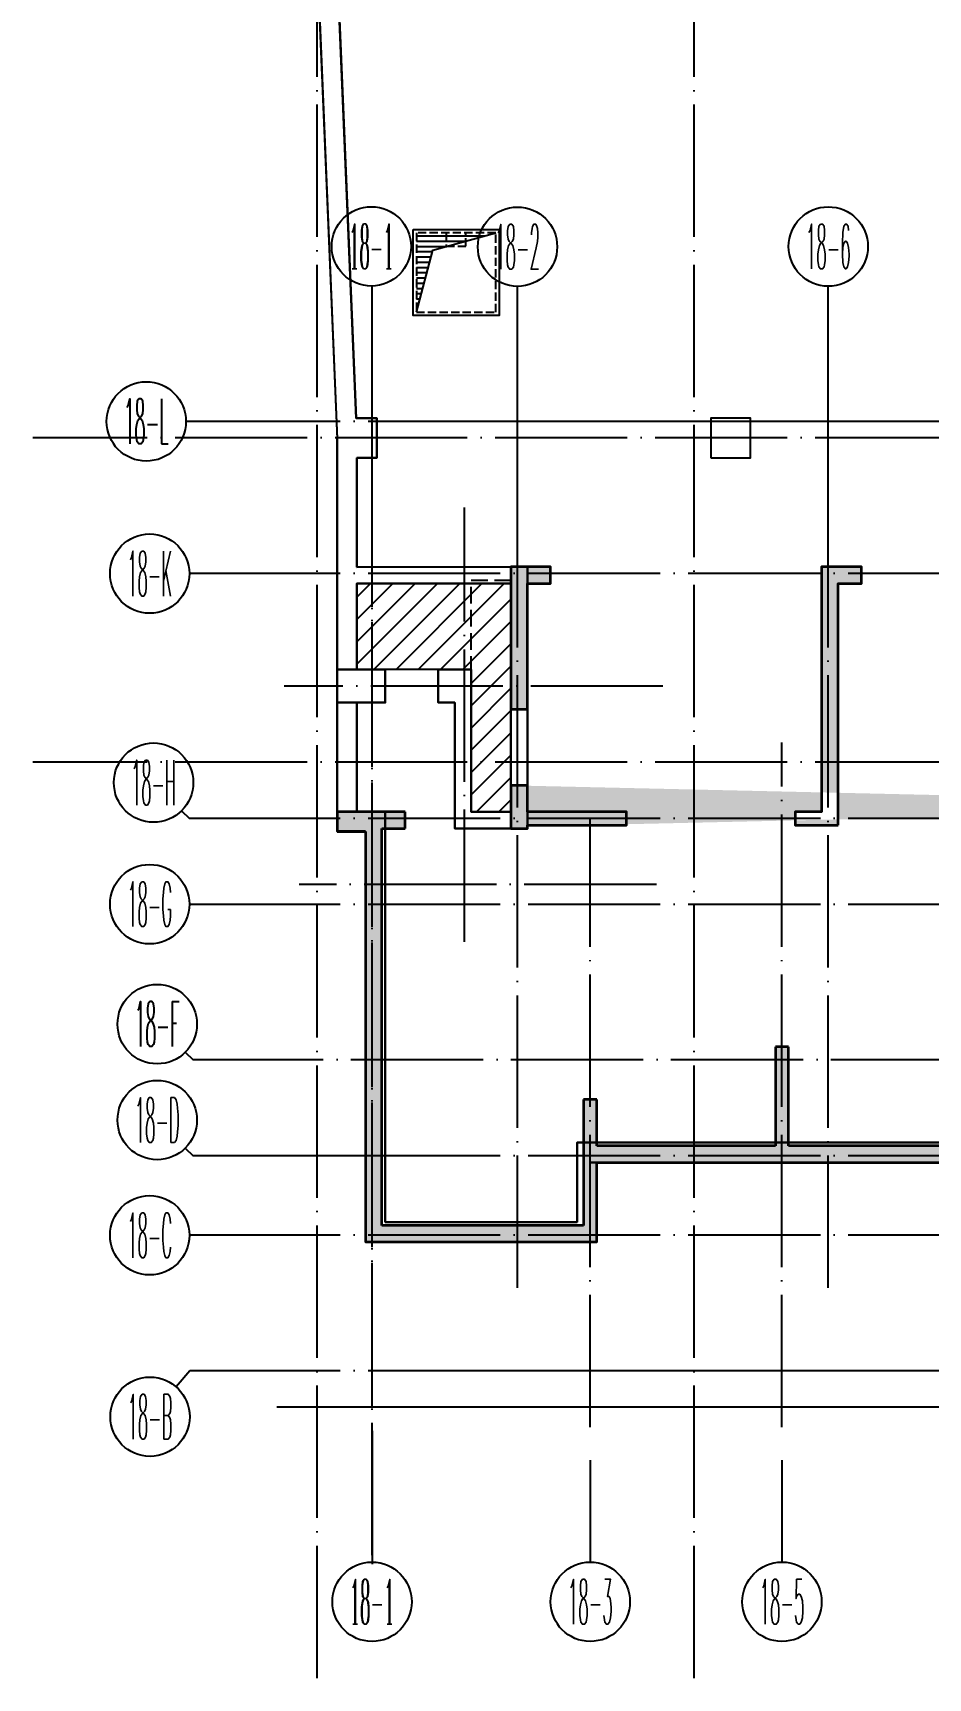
# Model space of a CAD drawing. Extents: x 115549 to 768939, y -502199 to 402497.
# Drawn here: x 225783 to 239323, y -472963 to -448100 of the extents above; entities that cross this region are included whole.
import ezdxf
from ezdxf.enums import TextEntityAlignment as Align

# ---------------------------------------------------------------- set-up
doc = ezdxf.new("R2010")
doc.units = 0
doc.header["$LTSCALE"] = 1000
doc.header["$MEASUREMENT"] = 0
doc.linetypes.add('__DASH', pattern=[0.35, 0.25, -0.1])
doc.linetypes.add('DOTE', pattern=[2.4200000000000004, 2, -0.2, 0.02, -0.2])
for name, color, linetype in [('AXIS', 3, 'Continuous'), ('AXIS_TEXT', 7, 'Continuous'), ('COLUMN', 9, 'Continuous'), ('DOTE', 16, 'DOTE'), ('nuan', 6, 'Continuous'), ('给水', 32, 'Continuous')]:
    doc.layers.add(name, color=color, linetype=linetype)
for name, color, linetype, lineweight in [('renWALL', 8, 'Continuous', 9), ('WALL', 150, 'Continuous', 30), ('主楼剪力墙', 212, 'Continuous', 5), ('砼墙', 3, 'Continuous', 35)]:
    doc.layers.add(name, color=color, linetype=linetype, lineweight=lineweight)
doc.styles.add('_TCH_AXIS', font='COMPLEX', dxfattribs={"bigfont": 'GBCBIG'})
doc.styles.add('COMPLEX', font='COMPLEX')

# ---------------------------------------------------------------- blocks, each defined once
blk = doc.blocks.new('qiangzh3333')
at = {"layer": 'COLUMN', "color": 8}
blk.add_lwpolyline([(503034701.0359173, 3697057796.180921), (503034701.0359173, 3697057196.180921), (503034713.3482953, 3697057196.180921), (503035001.0359173, 3697050284.038532)], dxfattribs=at)
blk.add_lwpolyline([(503040656.0349408, 3697049996.180921), (503041256.0349408, 3697049996.180921), (503041256.0349408, 3697050596.180921), (503040656.0349408, 3697050596.180921)], close=True, dxfattribs=at)
at = {"layer": 'WALL', "color": 8}
for points in [[(503035302.2634876, 3697046796.289906), (503035301.7646936, 3697048095.905596), (503037630.8218277, 3697048096.516779), (503037630.8204012, 3697044646.544473), (503037030.9418793, 3697044646.543233), (503037030.9418793, 3697046796.289904), (503036530.9418797, 3697046796.289905), (503036530.9418793, 3697046296.289905), (503036780.9418793, 3697046296.289904), (503036780.9418793, 3697044396.542717), (503037880.8202978, 3697044396.54499), (503037880.8219311, 3697048346.582392), (503035301.6687433, 3697048345.905579), (503035301.0353658, 3697049996.180921), (503035601.0359173, 3697049996.180921), (503035601.0359173, 3697050596.180921), (503035288.3040879, 3697050596.180921), (503035013.6080241, 3697057196.180921)], [(503035001.0359173, 3697050296.102252), (503035000.9202335, 3697050296.102207), (503035001.0353437, 3697049996.180921), (503035001.7071409, 3697048245.802584), (503035002.3594452, 3697046546.21324), (503035003.203681, 3697044346.543624), (503035430.8201907, 3697044346.54394), (503035430.8201894, 3697043546.543026), (503035430.8201807, 3697038146.543789), (503038930.8201925, 3697038146.543789), (503038930.8201925, 3697039346.543789), (503038830.8922512, 3697039346.543789), (503046430.8261003, 3697039346.543789), (503046430.8179238, 3697035546.543789), (503049630.82837, 3697035546.543789), (503049630.82837, 3697036096.543789), (503053130.8232442, 3697036096.543789), (503053130.8232442, 3697036896.543789), (503056130.8232442, 3697036896.543789), (503056130.8232442, 3697039346.543603), (503064030.8171407, 3697039346.544366)], [(503035002.4553661, 3697046296.289906), (503035730.9418793, 3697046296.289905), (503035730.9418797, 3697046796.289905), (503035002.2634655, 3697046796.289907)], [(503035302.4553882, 3697046296.289906), (503035303.0885626, 3697044646.543845), (503035730.8201912, 3697044646.544161), (503035730.8201894, 3697043546.543025), (503035730.8201811, 3697038446.543789), (503038630.8201925, 3697038446.543789), (503038630.8201925, 3697039646.543789), (503038830.8922512, 3697039646.543789), (503046730.8267459, 3697039646.543789), (503046730.8185693, 3697035846.543789), (503049330.82837, 3697035846.543789), (503049330.82837, 3697036396.543789), (503052830.8232442, 3697036396.543789), (503052830.8232442, 3697037196.543789), (503055830.8232442, 3697037196.543789), (503055830.8232442, 3697039646.543574), (503064330.8171407, 3697039646.544394)]]:
    blk.add_lwpolyline(points, dxfattribs=at)
blk = doc.blocks.new('zhuloujlqtiangchong')
at = {"layer": '主楼剪力墙'}
h = blk.add_hatch(color=253, dxfattribs=at)
h.dxf.hatch_style = 1
h.paths.add_polyline_path([(658952.0645515919, 523701.3486251831), (659302.0645515919, 523701.3486251831), (659302.0645515919, 523951.3486251831), (658702.0645515919, 523951.3486251831), (658702.0645515919, 521801.3486251831), (658952.0645515919, 521801.3486251831)], flags=17)
h.paths.add_polyline_path([(663652.0645515919, 520051.3486251831), (663652.0645515919, 523701.3486251831), (664002.0645515919, 523701.3486251831), (664002.0645515919, 523951.3486251831), (663402.0645515919, 523951.3486251831), (663402.0645515919, 520251.3486251831), (663002.0645515919, 520251.3486251831), (663002.0645515919, 520051.3486251831)], flags=16)
h.paths.add_polyline_path([(668502.0057368279, 526301.3486251831), (668502.0057368279, 524631.3486251831), (668502.0057368279, 523951.3486251831), (667752.0645515919, 523951.3486251831), (667752.0645515919, 523701.3486251831), (668752.0057368279, 523701.3486251831), (668752.0057368279, 524631.3486251831), (668752.0057368279, 526051.3486251831), (669252.0057368279, 526051.3486251831), (671452.0057368279, 526051.3513560295), (671452.0057368279, 526301.3513560295), (669252.0057368279, 526301.3486251831)])
h.paths.add_polyline_path([(676602.0057368279, 526301.3486251831), (673952.0057368279, 526301.3486251831), (673952.0057368279, 525651.3486251831), (674152.0057368279, 525651.3486251831), (674152.0057368279, 526051.3486251831), (676352.0057368279, 526051.3486251831), (676352.0057368279, 523851.3486251831), (676352.0057368279, 521451.3486251831), (674152.0057368279, 521451.3486251831), (674152.0057368279, 522051.3486251831), (673952.0057368279, 522051.3486251831), (673952.0057368279, 521251.3486251831), (676352.0057368279, 521251.3486251831), (676352.0057368279, 520751.3486251831), (678502.0645515919, 520751.3486251831), (678502.0645515919, 520951.3486251831), (676552.0057368279, 520951.3486251831), (676552.0057368279, 521351.3486251831), (676552.0057368279, 523701.3486251831), (676952.0057368279, 523701.3486251831), (676952.0057368279, 523951.3486251831), (676602.0057368279, 523951.3486251831)])
h.paths.add_polyline_path([(668752.0057368279, 521051.3486251831), (671452.0057368279, 521051.3486251831), (671452.0057368279, 522551.3486251831), (671252.0057368279, 522551.3486251831), (671252.0057368279, 521251.3486251831), (668552.0057368279, 521251.3486251831), (668552.0057368279, 520951.3486251831), (666602.0645515919, 520951.3486251831), (666602.0645515919, 520751.3486251831), (668752.0057368279, 520751.3486251831)], flags=17)
h.paths.add_polyline_path([(681452.0645515919, 523701.3486251831), (681452.0645515919, 520051.3486251831), (682102.0645515919, 520051.3486251831), (682102.0645515919, 520251.3486251831), (681702.0645515919, 520251.3486251831), (681702.0645515919, 523951.3486251831), (681102.0645515919, 523951.3486251831), (681102.0645515919, 523701.3486251831)], flags=17)
h.paths.add_polyline_path([(656502.0645515919, 519951.3486251831), (656072.0309259892, 519951.3486251831)], flags=17)
h.paths.add_polyline_path([(688302.0606453419, 521000.9872970581), (688302.0640918016, 520251.3486251831)], flags=17)
h.paths.add_polyline_path([(656602.0645515919, 520251.3486251831), (656072.0403485298, 520251.3486251831), (656072.0309259892, 519951.3486251831), (656502.0645515919, 519951.3486251831), (656502.0645515919, 518101.3486251831), (656502.0645515919, 517751.3486251831), (656502.0645515919, 515901.3486251831), (656502.0645515919, 513751.3486251831), (657102.0645515919, 513751.3486251831), (659402.0645515919, 513751.3486251831), (660002.0645515919, 513751.3486251831), (660002.0645515919, 514951.3486251831), (660402.0645515919, 514951.3486251831), (662802.0645515919, 514951.3486251831), (663302.0645515919, 514951.3486251831), (665702.0645515919, 514951.3486251831), (666602.0645515919, 514951.3486251831), (667502.0645515919, 514951.3486251831), (667502.0645515919, 514701.3486251831), (667502.0645515919, 512901.3486251831), (667502.0645515919, 511151.3486251831), (668102.0645515919, 511151.3486251831), (670102.0645515919, 511151.3486251831), (670702.0645515919, 511151.3486251831), (670702.0645515919, 511701.3486251831), (671102.0645515919, 511701.3486251831), (672552.0645515919, 511701.3486251831), (673602.0645515919, 511701.3486251831), (674202.0645515919, 511701.3486251831), (674202.0645515919, 512501.3486251831), (674602.0645515919, 512501.3486251831), (676602.0645515919, 512501.3486251831), (677202.0645515919, 512501.3486251831), (677202.0645515919, 514251.3486251831), (677202.0645515919, 514951.3486251831), (678502.0645515919, 514951.3486251831), (679402.0645515919, 514951.3486251831), (681802.0645515919, 514951.3486251831), (682302.0645515919, 514951.3486251831), (684702.0645515919, 514951.3486251831), (685102.0645515919, 514951.3486251831), (685102.0645515919, 513751.3486251831), (685702.0645515919, 513751.3486251831), (688002.0645515919, 513751.3486251831), (688602.0645515919, 513751.3486251831), (688602.0645515919, 515901.3486251831), (688602.0645515919, 521000.9872970581), (688302.0606453419, 521000.9872970581), (688302.0640918016, 520251.3486251831), (688002.0645515919, 520251.3486251831), (688002.0645515919, 520001.3486251831), (688352.0645515919, 520001.3486251831), (688352.0645515919, 515901.3486251831), (688352.0645515919, 514001.3486251831), (688002.0645515919, 514001.3486251831), (685702.0645515919, 514001.3486251831), (685302.0645515919, 514001.3486251831), (685302.0645515919, 515051.3486251831), (685302.0645515919, 515901.3486251831), (685102.0645515919, 515901.3486251831), (685102.0645515919, 515201.3486251831), (684702.0645515919, 515201.3486251831), (682402.0645515919, 515201.3486251831), (682402.0645515919, 516701.3486251831), (682202.0645515919, 516701.3486251831), (682202.0645515919, 515201.3486251831), (681802.0645515919, 515201.3486251831), (679402.0645515919, 515201.3486251831), (678602.0645515919, 515201.3486251831), (678602.0645515919, 516051.3486251831), (678602.0645515919, 516701.3486251831), (678602.0645515919, 518351.3486251831), (678602.0645515919, 518951.3486251831), (676402.0645515919, 518951.3486251831), (676402.0645515919, 518751.3486251831), (678402.0645515919, 518751.3486251831), (678402.0645515919, 518351.3486251831), (678402.0645515919, 516701.3486251831), (678402.0645515919, 516051.3486251831), (678402.0645515919, 515201.3486251831), (677202.0645515919, 515201.3486251831), (677202.0645515919, 515551.3486251831), (677202.0645515919, 516151.3486251831), (674102.0645515919, 516151.3486251831), (674102.0645515919, 515951.3486251831), (677002.0645515919, 515951.3486251831), (677002.0645515919, 515551.3486251831), (677002.0645515919, 515201.3486251831), (676952.0645515919, 515201.3486251831), (676952.0645515919, 514251.3486251831), (676952.0645515919, 512751.3486251831), (676602.0645515919, 512751.3486251831), (674602.0645515919, 512751.3486251831), (674202.0645515919, 512751.3486251831), (674202.0645515919, 513451.3486251831), (673952.0645515919, 513451.3486251831), (673952.0645515919, 512601.3486251831), (673952.0645515919, 511951.3486251831), (673602.0645515919, 511951.3486251831), (672552.0645515919, 511951.3486251831), (671102.0645515919, 511951.3486251831), (670702.0645515919, 511951.3486251831), (670702.0645515919, 512901.3486251831), (670452.0645515919, 512901.3486251831), (670452.0645515919, 511801.3486251831), (670452.0645515919, 511401.3486251831), (670102.0645515919, 511401.3486251831), (668102.0645515919, 511401.3486251831), (667752.0645515919, 511401.3486251831), (667752.0645515919, 512901.3486251831), (667752.0645515919, 514701.3486251831), (667752.0645515919, 515201.3486251831), (667702.0645515919, 515201.3486251831), (667702.0645515919, 516001.3486251831), (667702.0645515919, 516401.3486251831), (669502.0645515919, 516401.3486251831), (670602.0645515919, 516401.3486251831), (670602.0645515919, 516601.3486251831), (669502.0645515919, 516601.3486251831), (667502.0645515919, 516601.3486251831), (667502.0645515919, 516001.3486251831), (667502.0645515919, 515201.3486251831), (666702.0645515919, 515201.3486251831), (666702.0645515919, 516501.3486251831), (666702.0645515919, 516701.3486251831), (666702.0645515919, 518351.3486251831), (666702.0645515919, 518751.3486251831), (668702.0645515919, 518751.3486251831), (669502.0645515919, 518751.3486251831), (669502.0645515919, 518951.3486251831), (668702.0645515919, 518951.3486251831), (666502.0645515919, 518951.3486251831), (666502.0645515919, 518351.3486251831), (666502.0645515919, 516701.3486251831), (666502.0645515919, 516501.3486251831), (666502.0645515919, 515201.3486251831), (665702.0645515919, 515201.3486251831), (663302.0645515919, 515201.3486251831), (662902.0645515919, 515201.3486251831), (662902.0645515919, 516701.3486251831), (662702.0645515919, 516701.3486251831), (662702.0645515919, 515201.3486251831), (660402.0645515919, 515201.3486251831), (660002.0645515919, 515201.3486251831), (660002.0645515919, 515901.3486251831), (659802.0645515919, 515901.3486251831), (659802.0645515919, 515051.3486251831), (659802.0645515919, 514001.3486251831), (659402.0645515919, 514001.3486251831), (657102.0645515919, 514001.3486251831), (656752.0645515919, 514001.3486251831), (656752.0645515919, 515901.3486251831), (656752.0645515919, 517751.3486251831), (656752.0645515919, 518101.3486251831), (656752.0645515919, 520001.3486251831), (657102.0645515919, 520001.3486251831), (657102.0645515919, 520251.3486251831)])
edge = h.paths.add_edge_path()
edge.add_line((686152.0057368279, 520051.3513560295), (686152.0057368279, 520001.3513560295))
edge.add_line((686152.0057368279, 520001.3513560295), (686402.0057368279, 520001.3513560295))
edge.add_line((686151.9771918654, 520651.0045185089), (686151.9771918654, 520251.0045185089))
edge.add_line((686151.9771918654, 520251.0045185089), (685201.9771918654, 520251.0045185089))
edge.add_line((685201.9771918654, 520251.0045185089), (684651.9771918654, 520251.0045185089))
edge.add_line((684651.9771918654, 520251.0045185089), (684651.9771918654, 520051.0045185089))
edge.add_line((684651.9771918654, 520051.0045185089), (685201.9771918654, 520051.0045185089))
edge.add_line((685201.9771918654, 520051.0045185089), (686152.0057368143, 520051.0045185089))
edge.add_line((686401.9771918654, 520001.3513560295), (686401.9771918654, 520651.004518537))
edge.add_line((659902.0645515919, 520051.3486251831), (660452.0645515919, 520051.3486251831))
edge.add_line((660452.0645515919, 520051.3486251831), (660452.0645515919, 520251.3486251831))
edge.add_line((660452.0645515919, 520251.3486251831), (659902.0645515919, 520251.3486251831))
edge.add_line((659902.0645515919, 520251.3486251831), (658952.0645515919, 520251.3486251831))
edge.add_line((658952.0645515919, 520251.3486251831), (658952.0645515919, 520651.3486251831))
edge.add_line((658952.0645515919, 520651.3486251831), (658702.0645515919, 520651.3486251831))
edge.add_line((658702.0645515919, 520651.3486251831), (658702.0645515919, 520051.3486251831))
edge.add_line((686402.0645515919, 520051.3486251831), (686402.0645515919, 520651.3486251831))
edge.add_line((686402.0645515919, 520651.3486251831), (686402.0645515919, 521000.9872970581))
edge.add_line((686402.0645515919, 521000.9872970581), (686402.0645515919, 521801.3486251831))
edge.add_line((686402.0645515919, 521801.3486251831), (686402.0645515919, 523951.3486251831))
edge.add_line((686402.0645515919, 523951.3486251831), (685802.0645515919, 523951.3486251831))
edge.add_line((685802.0645515919, 523951.3486251831), (685802.0645515919, 523701.3486251831))
edge.add_line((685802.0645515919, 523701.3486251831), (686152.0645515919, 523701.3486251831))
edge.add_line((686152.0645515919, 523701.3486251831), (686152.0645515919, 521801.3486251831))
edge.add_line((686152.0645515919, 521801.3486251831), (686152.0645515919, 521000.9872970581))
edge.add_line((686152.0645515919, 521000.9872970581), (686152.0645515919, 520651.3486251831))
edge.add_line((686152.0645515919, 520651.3486251831), (686152.0645515919, 520251.3486251831))
edge.add_line((686152.0645515919, 520251.3486251831), (685202.0645515919, 520251.3486251831))
edge.add_line((685202.0645515919, 520251.3486251831), (684652.0645515919, 520251.3486251831))
edge.add_line((684652.0645515919, 520251.3486251831), (684652.0645515919, 520051.3486251831))
edge.add_line((684652.0645515919, 520051.3486251831), (685202.0645515919, 520051.3486251831))
edge.add_line((658702.0396082997, 520651.0010247231), (658702.0396082997, 520001.0232641372))
edge.add_line((658702.0396082997, 520001.0232644081), (658952.0421974654, 520001.0232644081))
edge.add_line((658952.0421974659, 520001.0232644081), (658952.0421974659, 520051.0145192653))
edge.add_line((658952.0421974659, 520051.0145192146), (659902.0381878456, 520051.0010249534))
h = blk.add_hatch(color=253, dxfattribs=at)
h.dxf.hatch_style = 1
h.paths.add_polyline_path([(660452.0645515919, 520251.3486251831), (659902.0645515919, 520251.3486251831), (658952.0645515919, 520251.3486251831), (658952.0645515919, 520651.3486251831), (658702.0645515919, 520651.3486251831), (658702.0645515919, 520051.3486251831), (658702.0396082997, 520001.0232644081), (658952.0421974659, 520001.0232644081), (658952.0421974659, 520051.0145192146), (659902.0381878018, 520051.0010251999), (660452.0645515919, 520051.3486251831)])
at = {"layer": '主楼剪力墙', "color": 253}
blk.add_lwpolyline([(660452.0645515919, 520251.3486251831), (659902.0645515919, 520251.3486251831), (658952.0645515919, 520251.3486251831), (658952.0645515919, 520651.3486251831), (658702.0645515919, 520651.3486251831), (658702.0645515919, 520051.3486251831), (658702.0396082997, 520001.0232644081), (658952.0421974659, 520001.0232644081), (658952.0421974659, 520051.0145192146), (659902.0381878018, 520051.0010251999), (660452.0645515919, 520051.3486251831)], close=True, dxfattribs=at)
blk = doc.blocks.new('_AXISO')
blk.add_circle((0, 0), 0.5)
at = {"layer": 'AXIS_TEXT', "style": 'COMPLEX', "width": 1.041666666666667}
blk.add_attdef('A', text='', height=0.56, dxfattribs=at).set_placement((-0.25, -0.28), (0.25, -0.28), align=Align.FIT)
blk = doc.blocks.new('18-6')
at = {"layer": 'AXIS'}
for p, q in [((2189000.514622874, 703093.1314836866), (2189000.513105057, 701079.158642563)), ((2189000.514364547, 702647.7296187137), (2189000.514364545, 701109.4306419478)), ((2192300.589241713, 702647.730581862), (2192300.589241711, 701109.4316050961)), ((2195200.587804517, 702647.7296187095), (2195200.587804515, 701109.4306419436))]:
    blk.add_line(p, q, dxfattribs=at)
ref = blk.add_blockref('_AXISO', (2189000.514364545, 700509.4306419478), dxfattribs=dict(at, xscale=1200, yscale=1200, zscale=1200))
ref.add_attrib('A', '18-1', dxfattribs={"layer": 'AXIS_TEXT', "height": 678.8225099390856, "style": '_TCH_AXIS', "width": 0.2999999999998963}).set_placement((2188661.103109576, 700170.0193869784), (2189339.925619515, 700170.0193869784), align=Align.FIT)
ref = blk.add_blockref('_AXISO', (2192300.589241711, 700509.4316050961), dxfattribs=dict(at, xscale=1200, yscale=1200, zscale=1200))
ref.add_attrib('A', '18-3', dxfattribs={"layer": 'AXIS_TEXT', "height": 678.8225099390856, "style": '_TCH_AXIS', "width": 0.2799999999999032}).set_placement((2191961.177986742, 700170.0203501267), (2192640.000496681, 700170.0203501267), align=Align.FIT)
ref = blk.add_blockref('_AXISO', (2195200.587804514, 700509.4306419436), dxfattribs=dict(at, xscale=1200, yscale=1200, zscale=1200))
ref.add_attrib('A', '18-5', dxfattribs={"layer": 'AXIS_TEXT', "height": 678.8225099390856, "style": '_TCH_AXIS', "width": 0.2799999999999033}).set_placement((2194861.176549545, 700170.0193869742), (2195539.999059484, 700170.0193869742), align=Align.FIT)
blk = doc.blocks.new('18-7')
at = {"layer": 'AXIS'}
for p, q in [((2188092.311939282, 718347.7296188292), (2186185.392353867, 718347.7296188292)), ((2188144.180351039, 716047.7296187994), (2186237.260765624, 716047.7296187994)), ((2186120.103478098, 712464.8869063696), (2186237.260765624, 712347.7296188441)), ((2188144.180351039, 712347.7296188441), (2186237.260765624, 712347.7296188441)), ((2188144.180351039, 711047.7294477834), (2186237.260765624, 711047.7294477834)), ((2186175.433075864, 708814.8867734512), (2186292.59036339, 708697.7294859258)), ((2188199.509948805, 708697.7294859258), (2186292.59036339, 708697.7294859258)), ((2186175.433076244, 707364.8869044622), (2186292.59036377, 707247.7296169368)), ((2188199.509949185, 707247.7296169368), (2186292.59036377, 707247.7296169368)), ((2189948.599042893, 707247.7296169368), (2186375.846663507, 707247.7296169368)), ((2188144.180351039, 706047.7296183859), (2186237.260765624, 706047.7296183859)), ((2186242.372409481, 703997.7294812654), (2186035.561304963, 703759.3463803711)), ((2188343.564394463, 703997.7294812654), (2186242.372409481, 703997.7294812654))]:
    blk.add_line(p, q, dxfattribs=at)
ref = blk.add_blockref('_AXISO', (2185585.392353867, 718347.7296188291), dxfattribs=dict(at, xscale=1200, yscale=1200, zscale=1200))
ref.add_attrib('A', '18-L', dxfattribs={"layer": 'AXIS_TEXT', "height": 678.8225099390856, "style": '_TCH_AXIS', "width": 0.2763157894735888}).set_placement((2185245.981098897, 718008.3183638597), (2185924.803608836, 718008.3183638597), align=Align.FIT)
ref = blk.add_blockref('_AXISO', (2185637.260765624, 716047.7296187995), dxfattribs=dict(at, xscale=1200, yscale=1200, zscale=1200))
ref.add_attrib('A', '18-K', dxfattribs={"layer": 'AXIS_TEXT', "height": 678.8225099390856, "style": '_TCH_AXIS', "width": 0.2624999999999091}).set_placement((2185297.849510654, 715708.3183638301), (2185976.672020593, 715708.3183638301), align=Align.FIT)
ref = blk.add_blockref('_AXISO', (2185695.839409387, 712889.1509750814), dxfattribs=dict(at, xscale=1200, yscale=1200, zscale=1200))
ref.add_attrib('A', '18-H', dxfattribs={"layer": 'AXIS_TEXT', "height": 678.8225099390856, "style": '_TCH_AXIS', "width": 0.2592592592591697}).set_placement((2185356.428154417, 712549.739720112), (2186035.250664356, 712549.739720112), align=Align.FIT)
ref = blk.add_blockref('_AXISO', (2185637.260765624, 711051.3922130921), dxfattribs=dict(at, xscale=1200, yscale=1200, zscale=1200))
ref.add_attrib('A', '18-G', dxfattribs={"layer": 'AXIS_TEXT', "height": 678.8225099390856, "style": '_TCH_AXIS', "width": 0.2658227848100347}).set_placement((2185297.849510654, 710711.9809581226), (2185976.672020593, 710711.9809581226), align=Align.FIT)
ref = blk.add_blockref('_AXISO', (2185751.169007152, 709239.1508421631), dxfattribs=dict(at, xscale=1200, yscale=1200, zscale=1200))
ref.add_attrib('A', '18-F', dxfattribs={"layer": 'AXIS_TEXT', "height": 678.8225099390856, "style": '_TCH_AXIS', "width": 0.2727272727271785}).set_placement((2185411.757752183, 708899.7395871937), (2186090.580262122, 708899.7395871937), align=Align.FIT)
ref = blk.add_blockref('_AXISO', (2185751.169007532, 707789.1509731741), dxfattribs=dict(at, xscale=1200, yscale=1200, zscale=1200))
ref.add_attrib('A', '18-D', dxfattribs={"layer": 'AXIS_TEXT', "height": 678.8225099390856, "style": '_TCH_AXIS', "width": 0.2692307692306762}).set_placement((2185411.757752563, 707449.7397182047), (2186090.580262502, 707449.7397182047), align=Align.FIT)
ref = blk.add_blockref('_AXISO', (2185637.260765624, 706047.7296183858), dxfattribs=dict(at, xscale=1200, yscale=1200, zscale=1200))
ref.add_attrib('A', '18-C', dxfattribs={"layer": 'AXIS_TEXT', "height": 678.8225099390856, "style": '_TCH_AXIS', "width": 0.2763157894735887}).set_placement((2185297.849510655, 705708.3183634164), (2185976.672020594, 705708.3183634164), align=Align.FIT)
ref = blk.add_blockref('_AXISO', (2185642.372409481, 703306.1328628439), dxfattribs=dict(at, xscale=1200, yscale=1200, zscale=1200))
ref.add_attrib('A', '18-B', dxfattribs={"layer": 'AXIS_TEXT', "height": 678.8225099390856, "style": '_TCH_AXIS', "width": 0.2692307692306762}).set_placement((2185302.961154511, 702966.7216078745), (2185981.78366445, 702966.7216078745), align=Align.FIT)
blk = doc.blocks.new('18-8')
at = {"layer": 'AXIS'}
for p, q in [((2189000.519584995, 716387.9452488739), (2189000.521238942, 720387.9452488739)), ((2191200.519585075, 716387.9443102097), (2191200.521239023, 720387.9443102092)), ((2195900.51958524, 716387.9423668217), (2195900.521239188, 720387.9423668212))]:
    blk.add_line(p, q, dxfattribs=at)
ref = blk.add_blockref('_AXISO', (2188990.831371438, 720993.1504203086), dxfattribs=dict(at, xscale=1200, yscale=1200, zscale=1200))
ref.add_attrib('A', '18-1', dxfattribs={"layer": 'AXIS_TEXT', "height": 678.8225099390856, "style": '_TCH_AXIS', "width": 0.2999999999998963}).set_placement((2188651.420116468, 720653.7391653392), (2189330.242626407, 720653.7391653392), align=Align.FIT)
ref = blk.add_blockref('_AXISO', (2191200.521404417, 720987.773341368), dxfattribs=dict(at, xscale=1200, yscale=1200, zscale=1200))
ref.add_attrib('A', '18-2', dxfattribs={"layer": 'AXIS_TEXT', "height": 678.8225099390856, "style": '_TCH_AXIS', "width": 0.2799999999999032}).set_placement((2190861.110149448, 720648.3620863985), (2191539.932659387, 720648.3620863985), align=Align.FIT)
ref = blk.add_blockref('_AXISO', (2195900.521404582, 720990.9815752571), dxfattribs=dict(at, xscale=1200, yscale=1200, zscale=1200))
ref.add_attrib('A', '18-6', dxfattribs={"layer": 'AXIS_TEXT', "height": 678.8225099390856, "style": '_TCH_AXIS', "width": 0.2799999999999032}).set_placement((2195561.110149613, 720651.5703202877), (2196239.932659552, 720651.5703202877), align=Align.FIT)
blk = doc.blocks.new('kengyi')
at = {"layer": '给水'}
for p, q in [((2970149.975596845, 735418.3133392334), (2971184.345076382, 735418.3133392334)), ((2970149.975596845, 735338.9383392334), (2970896.980648756, 735338.9383392334)), ((2970149.975596845, 735259.5633392334), (2970609.61622113, 735259.5633392334)), ((2970149.975596845, 735180.1883392334), (2970393.226629138, 735180.1883392334)), ((2970149.975596845, 735100.8133392334), (2970372.150847256, 735100.8133392334)), ((2970149.975596845, 735021.4383392334), (2970351.075065315, 735021.4383392334)), ((2970149.975596845, 734942.0633392334), (2970329.999283433, 734942.0633392334)), ((2970149.975596845, 734862.6883392334), (2970308.923501551, 734862.6883392334)), ((2970149.975596845, 734783.3133392334), (2970287.847719669, 734783.3133392334)), ((2970149.975596845, 734703.9383392334), (2970266.771937788, 734703.9383392334)), ((2970149.975596845, 734624.5633392334), (2970245.696155846, 734624.5633392334)), ((2970149.975596845, 734545.1883392334), (2970224.620373964, 734545.1883392334)), ((2970149.975596845, 734465.8133392334), (2970203.544592083, 734465.8133392334)), ((2970149.975596845, 734386.4383392334), (2970182.468810201, 734386.4383392334))]:
    blk.add_line(p, q, dxfattribs=at)
blk.add_lwpolyline([(2970099.975596845, 735514.0633392334), (2971399.975596845, 735514.0633392334), (2971399.975596845, 734214.0633392334), (2970099.975596845, 734214.0633392334)], close=True, dxfattribs=at)
at = {"layer": '给水', "linetype": '__DASH', "ltscale": 0.5}
blk.add_lwpolyline([(2971349.975596845, 735464.0633392334), (2970149.975596845, 735464.0633392334), (2970149.975596845, 734264.0633392334), (2971349.975596845, 734264.0633392334)], close=True, dxfattribs=at)
at = {"layer": '给水'}
blk.add_lwpolyline([(2970149.975596845, 734264.0633392334), (2970398.844030321, 735201.3444328308), (2971349.975596845, 735464.0633392334)], dxfattribs=at)
at = {"layer": '给水', "linetype": '__DASH', "ltscale": 0.5}
blk.add_lwpolyline([(2970599.975596845, 735461.101129055), (2970599.975596845, 735261.101129055), (2970899.975596845, 735261.101129055), (2970899.975596845, 735461.101129055)], dxfattribs=at)
blk = doc.blocks.new('gangjinhunningtuqiang')
at = {"layer": '砼墙', "color": 8}
for p, q in [((656602.0645515919, 520251.3486251831), (656072.0403485298, 520251.3486251831)), ((657102.0645515919, 520251.3486251831), (656602.0645515919, 520251.3486251831)), ((657102.0645515919, 520001.3486251831), (657102.0645515919, 520251.3486251831)), ((656502.0645515919, 519951.3486251831), (656072.0309259892, 519951.3486251831)), ((656072.0309259892, 519951.3486251831), (656502.0645515919, 519951.3486251831)), ((656502.0645515919, 519951.3486251831), (656502.0645515919, 518101.3486251831)), ((656752.0645515919, 518101.3486251831), (656752.0645515919, 520001.3486251831)), ((656752.0645515919, 520001.3486251831), (657102.0645515919, 520001.3486251831)), ((656502.0645515919, 518101.3486251831), (656502.0645515919, 517751.3486251831)), ((656752.0645515919, 517751.3486251831), (656752.0645515919, 518101.3486251831)), ((656502.0645515919, 517751.3486251831), (656502.0645515919, 515901.3486251831)), ((656752.0645515919, 515901.3486251831), (656752.0645515919, 517751.3486251831)), ((662902.0645515919, 516701.3486251831), (662702.0645515919, 516701.3486251831)), ((662702.0645515919, 516701.3486251831), (662702.0645515919, 515201.3486251831)), ((662902.0645515919, 515201.3486251831), (662902.0645515919, 516701.3486251831)), ((656502.0645515919, 515901.3486251831), (656502.0645515919, 513751.3486251831)), ((656752.0645515919, 514001.3486251831), (656752.0645515919, 515901.3486251831)), ((660002.0645515919, 515901.3486251831), (659802.0645515919, 515901.3486251831)), ((659802.0645515919, 515901.3486251831), (659802.0645515919, 515051.3486251831)), ((660002.0645515919, 515201.3486251831), (660002.0645515919, 515901.3486251831)), ((660402.0645515919, 515201.3486251831), (660002.0645515919, 515201.3486251831)), ((662702.0645515919, 515201.3486251831), (660402.0645515919, 515201.3486251831)), ((663302.0645515919, 515201.3486251831), (662902.0645515919, 515201.3486251831)), ((665702.0645515919, 515201.3486251831), (663302.0645515919, 515201.3486251831)), ((659802.0645515919, 515051.3486251831), (659802.0645515919, 514001.3486251831)), ((660002.0645515919, 513751.3486251831), (660002.0645515919, 514951.3486251831)), ((660002.0645515919, 514951.3486251831), (660402.0645515919, 514951.3486251831)), ((660402.0645515919, 514951.3486251831), (662802.0645515919, 514951.3486251831)), ((662802.0645515919, 514951.3486251831), (663302.0645515919, 514951.3486251831)), ((663302.0645515919, 514951.3486251831), (665702.0645515919, 514951.3486251831)), ((657102.0645515919, 514001.3486251831), (656752.0645515919, 514001.3486251831)), ((659402.0645515919, 514001.3486251831), (657102.0645515919, 514001.3486251831)), ((659802.0645515919, 514001.3486251831), (659402.0645515919, 514001.3486251831)), ((656502.0645515919, 513751.3486251831), (657102.0645515919, 513751.3486251831)), ((657102.0645515919, 513751.3486251831), (659402.0645515919, 513751.3486251831)), ((659402.0645515919, 513751.3486251831), (660002.0645515919, 513751.3486251831))]:
    blk.add_line(p, q, dxfattribs=at)
for points in [[(658952.0645515919, 523701.3486251831), (659302.0645515919, 523701.3486251831), (659302.0645515919, 523951.3486251831), (658702.0645515919, 523951.3486251831), (658702.0645515919, 521801.3486251831), (658952.0645515919, 521801.3486251831)], [(663652.0645515919, 520051.3486251831), (663652.0645515919, 523701.3486251831), (664002.0645515919, 523701.3486251831), (664002.0645515919, 523951.3486251831), (663402.0645515919, 523951.3486251831), (663402.0645515919, 520251.3486251831), (663002.0645515919, 520251.3486251831), (663002.0645515919, 520051.3486251831)]]:
    blk.add_lwpolyline(points, close=True, dxfattribs=at)
for points in [[(658702.0396082997, 520651.0010247231), (658702.0396082997, 520001.0232644081), (658952.0421974659, 520001.0232644081), (658952.0421974659, 520051.0145192146), (659902.0381878018, 520051.0010251999)], [(659902.0645515919, 520051.3486251831), (660452.0645515919, 520051.3486251831), (660452.0645515919, 520251.3486251831), (659902.0645515919, 520251.3486251831), (658952.0645515919, 520251.3486251831), (658952.0645515919, 520651.3486251831), (658702.0645515919, 520651.3486251831), (658702.0645515919, 520051.3486251831)], [(656072.0403485298, 520251.3486251831), (656072.0309259892, 519951.3486251831)]]:
    blk.add_lwpolyline(points, dxfattribs=at)
blk = doc.blocks.new('saaaa')
at = {"layer": 'COLUMN', "color": 8}
for p, q in [((504702402.1542276, 3696117993.318152), (504702689.8418496, 3696111081.175764)), ((504708944.8408731, 3696111393.318152), (504708344.8408731, 3696111393.318152)), ((504708344.8408731, 3696111393.318152), (504708344.8408731, 3696110793.318152)), ((504708944.8408731, 3696110793.318152), (504708944.8408731, 3696111393.318152)), ((504708344.8408731, 3696110793.318152), (504708944.8408731, 3696110793.318152))]:
    blk.add_line(p, q, dxfattribs=at)
at = {"layer": 'WALL', "color": 8}
for p, q in [((504702977.1100202, 3696111392.581824), (504702702.4139564, 3696117992.581824)), ((504703289.8418496, 3696111392.581824), (504702977.1100202, 3696111392.581824)), ((504703289.8418496, 3696110792.581824), (504703289.8418496, 3696111392.581824)), ((504702689.8418496, 3696111092.503155), (504702689.7261658, 3696111092.503111)), ((504702689.7261658, 3696111092.503111), (504702689.841276, 3696110792.581824)), ((504702689.841276, 3696110792.581824), (504702690.5130731, 3696109042.203487)), ((504702990.4746756, 3696109142.306483), (504702989.841298, 3696110792.581824)), ((504702989.841298, 3696110792.581824), (504703289.8418496, 3696110792.581824)), ((504702690.5130731, 3696109042.203487), (504702691.1653775, 3696107342.614144)), ((504705569.6278633, 3696109142.983296), (504702990.4746756, 3696109142.306483)), ((504705569.6262301, 3696105192.945894), (504705569.6278633, 3696109142.983296)), ((504702990.5706258, 3696108892.306499), (504705319.6277599, 3696108892.917683)), ((504702991.0694199, 3696107592.690809), (504702990.5706258, 3696108892.306499)), ((504705319.6277599, 3696108892.917683), (504705319.6263335, 3696105442.945377)), ((504703419.747812, 3696107592.690809), (504702691.0693978, 3696107592.690811)), ((504703419.7478116, 3696107092.690809), (504703419.747812, 3696107592.690809)), ((504704719.7478116, 3696107592.690808), (504704219.747812, 3696107592.690808)), ((504704219.747812, 3696107592.690808), (504704219.7478116, 3696107092.690808)), ((504704719.7478116, 3696105442.944137), (504704719.7478116, 3696107592.690808)), ((504702691.1653775, 3696107342.614144), (504702692.0096133, 3696105142.944528)), ((504702691.2612984, 3696107092.69081), (504703419.7478116, 3696107092.690809)), ((504702991.2613205, 3696107092.690809), (504702991.8944949, 3696105442.944749)), ((504704219.7478116, 3696107092.690808), (504704469.7478116, 3696107092.690808)), ((504704469.7478116, 3696107092.690808), (504704469.7478116, 3696105192.94362)), ((504702991.8944949, 3696105442.944749), (504703419.6261235, 3696105442.945065)), ((504703419.6261235, 3696105442.945065), (504703419.6261217, 3696104342.943929)), ((504705319.6263335, 3696105442.945377), (504704719.7478116, 3696105442.944137)), ((504702692.0096133, 3696105142.944528), (504703119.626123, 3696105142.944843)), ((504703119.626123, 3696105142.944843), (504703119.6261217, 3696104342.94393)), ((504704469.7478116, 3696105192.94362), (504705569.6262301, 3696105192.945894)), ((504703119.6261217, 3696104342.94393), (504703119.6261129, 3696098942.944693)), ((504703419.6261217, 3696104342.943929), (504703419.6261134, 3696099242.944693)), ((504706319.6261247, 3696099242.944693), (504706319.6261247, 3696100442.944693)), ((504706319.6261247, 3696100442.944693), (504706519.6981835, 3696100442.944693)), ((504706519.6981835, 3696100442.944693), (504714419.6326782, 3696100442.944693)), ((504706619.6261247, 3696100142.944693), (504706519.6981835, 3696100142.944693)), ((504706519.6981835, 3696100142.944693), (504714119.6320326, 3696100142.944693)), ((504706619.6261247, 3696098942.944693), (504706619.6261247, 3696100142.944693)), ((504703419.6261134, 3696099242.944693), (504706319.6261247, 3696099242.944693)), ((504703119.6261129, 3696098942.944693), (504706619.6261247, 3696098942.944693))]:
    blk.add_line(p, q, dxfattribs=at)
blk = doc.blocks.new('18-9')
at = {"layer": 'DOTE', "color": 8, "linetype": 'DOTE'}
for p, q in [((2189000.513782561, 701212.196844101), (2189000.521099091, 719259.4888162613)), ((2222400.521638989, 718347.7296190262), (2187500.521639168, 718347.7296190262)), ((2191200.514829993, 705252.4729847908), (2191200.519585073, 716387.9443101883)), ((2195900.514830172, 705252.4710412025), (2195900.519585252, 716387.9423666)), ((2222400.521638632, 716047.7296190262), (2187500.521638811, 716047.7296190262)), ((2195200.587527275, 703148.1299753189), (2195200.591946602, 713497.4871754646)), ((2222400.521638632, 712347.7296190262), (2187500.521638811, 712347.7296190262)), ((2192300.588492215, 703148.1299753189), (2192300.592420638, 712347.7296190262)), ((2222400.521638572, 711047.7294478416), (2187500.521639168, 711047.7294478416)), ((2205200.529611588, 708697.7294859886), (2187500.521638811, 708697.7294859886)), ((2222400.521638572, 707247.7296171188), (2187500.521639168, 707247.7296171188)), ((2222400.521638632, 706047.7296185493), (2187500.521638811, 706047.7296185493)), ((2222400.521638632, 703997.7294812202), (2187500.521638811, 703997.7294812202)), ((2206500.529909492, 703447.7294812202), (2187500.521638811, 703447.7294812202)), ((2222122.797804713, 703447.7303819656), (2189000.520405233, 703447.7303819656))]:
    blk.add_line(p, q, dxfattribs=at)

msp = doc.modelspace()

# ---------------------------------------------------------------- hatches: boundary and pattern name
h = msp.add_hatch()
h.set_pattern_fill('ANSI31', color=256, scale=150)
h.set_pattern_definition([(45, (-1224357.668310355, -1071456.499396131), (-168.3798022700466, 168.3798022700466), [])])
h.paths.add_polyline_path([(233013.2070510278, -459871.4543946247), (232413.2070512066, -459871.4543970089), (232413.2070510278, -457721.7072828274), (230684.5286592732, -457721.7072813968), (230684.0298652539, -456422.0915911655), (233013.0869991074, -456422.0925543766)])

# ---------------------------------------------------------------- linework, layer by layer
msp.add_lwpolyline([(233013.2070510278, -459871.4543946247), (232413.2070512066, -459871.4543970089), (232413.2070510278, -457721.7072828274), (230684.5286592732, -457721.7072813968), (230684.0298652539, -456422.0915911655), (233013.0869991074, -456422.0925543766)], close=True)
at = {"layer": 'DOTE', "color": 1}
for p, q in [((230083.3005161176, -472963.4533975582), (230083.3005161176, -308021.8283446293)), ((235783.3005161176, -472963.4533975582), (235783.3005161176, -308021.8283446293)), ((230913.0816826711, -468871.4533975582), (230913.0877233038, -453971.4541604976)), ((262813.1393733511, -453971.4541604976), (230913.0877233038, -453971.4541604976)), ((290433.3005161176, -454221.818219469), (225783.3005161176, -454221.818219469)), ((232313.2070509682, -461836.9870670299), (232313.2070509682, -455271.4541609745)), ((290433.3005161176, -459121.818219469), (225783.3005161176, -459121.818219469)), ((235213.1588148365, -460971.4541609745), (229813.0853627811, -460971.4541609745)), ((262813.1393733511, -468321.4542983036), (230913.0877233038, -468321.4542983036)), ((262813.1393733511, -468871.4533975582), (230913.0877233038, -468871.4533975582))]:
    msp.add_line(p, q, dxfattribs=at)
at = {"layer": 'DOTE'}
msp.add_line((235312.7749420295, -457971.7055571537), (229584.3775352726, -457971.7072804432), dxfattribs=at)
at = {"layer": 'nuan', "linetype": '__DASH'}
msp.add_lwpolyline([(232413.2070509682, -456371.4541609745), (233013.2070510278, -456371.4541585903), (233013.2070510278, -459871.4543946247), (232413.2070509682, -459871.4543970089)], close=True, dxfattribs=at)

# ---------------------------------------------------------------- block references
for name, p in [('saaaa', (-504472306.5407606, -3696565314.398091)), ('18-8', (-1958087.428054821, -1172319.183779524)), ('18-7', (-1958087.428054821, -1172319.183779524)), ('18-6', (-1958087.427374791, -1172319.183099554))]:
    msp.add_blockref(name, p)
at = {"layer": 'renWALL', "color": 8}
msp.add_blockref('qiangzh3333', (-502804617.7348283, -3697504517.997187), dxfattribs=at)
at = {"layer": 'renWALL', "color": 6}
msp.add_blockref('18-9', (-1958087.428054821, -1172319.183779524), dxfattribs=at)
at = {"layer": '砼墙', "color": 3}
msp.add_blockref('zhuloujlqtiangchong', (-425688.9167828073, -980122.8035634022), dxfattribs=at)
at = {"layer": '砼墙'}
msp.add_blockref('gangjinhunningtuqiang', (-425688.9167828073, -980122.8035634022), dxfattribs=at)
at = {"layer": '给水'}
msp.add_blockref('kengyi', (-2738566.675080787, -1186585.881558702), dxfattribs=at)

doc.saveas('drawing.dxf')
